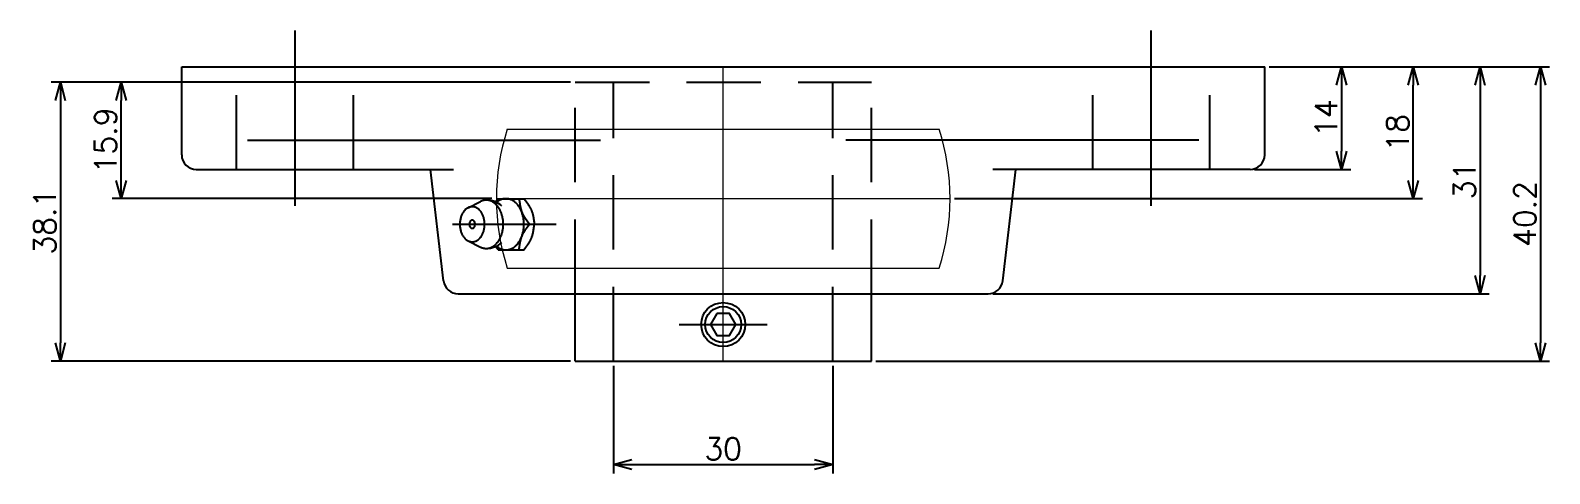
# Model space of a CAD drawing. Header units: millimetres. Extents: x 0 to 7488, y -19 to 4184.
# Drawn here: x 5725.7 to 5933.3, y 2477.3 to 2537.9 of the extents above; entities that cross this region are included whole.
import ezdxf

# ---------------------------------------------------------------- set-up
doc = ezdxf.new("R2010")
doc.units = ezdxf.units.MM
doc.header["$LTSCALE"] = 1.6
doc.header["$PDMODE"] = 99
doc.header["$PDSIZE"] = 1
doc.linetypes.add('CENTER2', pattern=[28.575, 19.05, -3.175, 3.175, -3.175])
doc.linetypes.add('HIDDEN', pattern=[9.525, 6.35, -3.175])
doc.layers.add('08_DIM', color=3, linetype='Continuous', lineweight=13)
doc.layers.add('10_DRAFT', color=8, linetype='Continuous', lineweight=0, plot=False)
doc.styles.add('KSS_TXT', font='txt.shx', dxfattribs={"bigfont": 'extfont2.shx'})
doc.dimstyles.new('KSS_DIM', dxfattribs={"dimscale": 4, "dimtxt": 3, "dimasz": 2.5, "dimexe": 1.25, "dimexo": 0.625, "dimtad": 1, "dimdsep": 46, "dimtxsty": 'KSS_TXT', "dimblk": 'OPEN30', "dimcen": 0, "dimazin": 2, "dimtfac": 0.75, "dimtmove": 0, "dimatfit": 3, "dimldrblk": 'OPEN30', "dimfxl": 1.25, "dimtolj": 1, "dimarcsym": 0})

# ---------------------------------------------------------------- blocks, each defined once
blk = doc.blocks.new('_Open30')
at = {"color": 0, "linetype": 'ByBlock', "lineweight": -2}
for p, q in [((-1, 0.268), (0, 0)), ((0, 0), (-1, -0.268)), ((0, 0), (-1, 0))]:
    blk.add_line(p, q, dxfattribs=at)
blk = doc.blocks.new('*D340')
at = {"layer": '08_DIM', "color": 0, "lineweight": -2, "transparency": 16777216}
for p, q in [((5805.33, 2492.08), (5805.33, 2477.33)), ((5835.33, 2492.08), (5835.33, 2477.33)), ((5807.83, 2478.58), (5832.83, 2478.58))]:
    blk.add_line(p, q, dxfattribs=at)
at = {"layer": 'Defpoints', "color": 0, "transparency": 16777216}
for p in [(5805.33, 2492.71), (5835.33, 2492.71), (5835.33, 2478.58)]:
    blk.add_point(p, dxfattribs=at)
at = {"layer": '08_DIM', "color": 0, "lineweight": -2, "transparency": 16777216, "xscale": 2.5, "yscale": 2.5, "zscale": 2.5, "rotation": 180}
blk.add_blockref('_Open30', (5805.33, 2478.58), dxfattribs=at)
at = {"layer": '08_DIM', "color": 0, "lineweight": -2, "transparency": 16777216, "xscale": 2.5, "yscale": 2.5, "zscale": 2.5}
blk.add_blockref('_Open30', (5835.33, 2478.58), dxfattribs=at)
at = {"layer": '08_DIM', "color": 0, "transparency": 16777216, "insert": (5820.33, 2480.71), "char_height": 3, "attachment_point": 5, "style": 'KSS_TXT'}
blk.add_mtext('\\A1;30', dxfattribs=at)
blk = doc.blocks.new('*D347')
at = {"layer": '08_DIM', "color": 0, "lineweight": -2, "transparency": 16777216}
for p, q in [((5894.96, 2532.91), (5906.09, 2532.91)), ((5904.84, 2530.41), (5904.84, 2521.41)), ((5892.96, 2518.91), (5906.09, 2518.91))]:
    blk.add_line(p, q, dxfattribs=at)
at = {"layer": 'Defpoints', "color": 0, "transparency": 16777216}
for p in [(5894.33, 2532.91), (5892.33, 2518.91), (5904.84, 2518.91)]:
    blk.add_point(p, dxfattribs=at)
at = {"layer": '08_DIM', "color": 0, "lineweight": -2, "transparency": 16777216, "xscale": 2.5, "yscale": 2.5, "zscale": 2.5}
for p, rotation in [((5904.84, 2532.91), 90), ((5904.84, 2518.91), 270)]:
    blk.add_blockref('_Open30', p, dxfattribs=dict(at, rotation=rotation))
at = {"layer": '08_DIM', "color": 0, "transparency": 16777216, "insert": (5902.72, 2525.91), "char_height": 3, "attachment_point": 5, "rotation": 90, "style": 'KSS_TXT'}
blk.add_mtext('\\A1;14', dxfattribs=at)
blk = doc.blocks.new('*D348')
at = {"layer": '08_DIM', "color": 0, "lineweight": -2, "transparency": 16777216}
for p, q in [((5894.96, 2532.91), (5925.02, 2532.91)), ((5923.77, 2530.41), (5923.77, 2504.41)), ((5857.18, 2501.91), (5925.02, 2501.91))]:
    blk.add_line(p, q, dxfattribs=at)
at = {"layer": 'Defpoints', "color": 0, "transparency": 16777216}
for p in [(5894.33, 2532.91), (5856.55, 2501.91), (5923.77, 2501.91)]:
    blk.add_point(p, dxfattribs=at)
at = {"layer": '08_DIM', "color": 0, "lineweight": -2, "transparency": 16777216, "xscale": 2.5, "yscale": 2.5, "zscale": 2.5}
for p, rotation in [((5923.77, 2532.91), 90), ((5923.77, 2501.91), 270)]:
    blk.add_blockref('_Open30', p, dxfattribs=dict(at, rotation=rotation))
at = {"layer": '08_DIM', "color": 0, "transparency": 16777216, "insert": (5921.65, 2517.41), "char_height": 3, "attachment_point": 5, "rotation": 90, "style": 'KSS_TXT'}
blk.add_mtext('\\A1;31', dxfattribs=at)
blk = doc.blocks.new('*D349')
at = {"layer": '08_DIM', "color": 0, "lineweight": -2, "transparency": 16777216}
for p, q in [((5894.96, 2532.91), (5933.27, 2532.91)), ((5932.02, 2530.41), (5932.02, 2495.21)), ((5841.21, 2492.71), (5933.27, 2492.71))]:
    blk.add_line(p, q, dxfattribs=at)
at = {"layer": 'Defpoints', "color": 0, "transparency": 16777216}
for p in [(5894.33, 2532.91), (5840.58, 2492.71), (5932.02, 2492.71)]:
    blk.add_point(p, dxfattribs=at)
at = {"layer": '08_DIM', "color": 0, "lineweight": -2, "transparency": 16777216, "xscale": 2.5, "yscale": 2.5, "zscale": 2.5}
for p, rotation in [((5932.02, 2532.91), 90), ((5932.02, 2492.71), 270)]:
    blk.add_blockref('_Open30', p, dxfattribs=dict(at, rotation=rotation))
at = {"layer": '08_DIM', "color": 0, "transparency": 16777216, "insert": (5929.9, 2512.81), "char_height": 3, "attachment_point": 5, "rotation": 90, "style": 'KSS_TXT'}
blk.add_mtext('\\A1;40.2', dxfattribs=at)
blk = doc.blocks.new('*D350')
at = {"layer": '08_DIM', "color": 0, "lineweight": -2, "transparency": 16777216}
for p, q in [((5799.46, 2530.81), (5736.82, 2530.81)), ((5738.07, 2517.41), (5738.07, 2528.31)), ((5788.71, 2514.91), (5736.82, 2514.91))]:
    blk.add_line(p, q, dxfattribs=at)
at = {"layer": 'Defpoints', "color": 0, "transparency": 16777216}
for p in [(5738.07, 2530.81), (5800.08, 2530.81), (5789.33, 2514.91)]:
    blk.add_point(p, dxfattribs=at)
at = {"layer": '08_DIM', "color": 0, "lineweight": -2, "transparency": 16777216, "xscale": 2.5, "yscale": 2.5, "zscale": 2.5}
for p, rotation in [((5738.07, 2530.81), 90), ((5738.07, 2514.91), 270)]:
    blk.add_blockref('_Open30', p, dxfattribs=dict(at, rotation=rotation))
at = {"layer": '08_DIM', "color": 0, "transparency": 16777216, "insert": (5735.94, 2522.86), "char_height": 3, "attachment_point": 5, "rotation": 90, "style": 'KSS_TXT'}
blk.add_mtext('\\A1;15.9', dxfattribs=at)
blk = doc.blocks.new('*D351')
at = {"layer": '08_DIM', "color": 0, "lineweight": -2, "transparency": 16777216}
for p, q in [((5799.46, 2530.81), (5728.5, 2530.81)), ((5729.75, 2528.31), (5729.75, 2495.21)), ((5799.46, 2492.71), (5728.5, 2492.71))]:
    blk.add_line(p, q, dxfattribs=at)
at = {"layer": 'Defpoints', "color": 0, "transparency": 16777216}
for p in [(5800.08, 2530.81), (5729.75, 2492.71), (5800.08, 2492.71)]:
    blk.add_point(p, dxfattribs=at)
at = {"layer": '08_DIM', "color": 0, "lineweight": -2, "transparency": 16777216, "xscale": 2.5, "yscale": 2.5, "zscale": 2.5}
for p, rotation in [((5729.75, 2530.81), 90), ((5729.75, 2492.71), 270)]:
    blk.add_blockref('_Open30', p, dxfattribs=dict(at, rotation=rotation))
at = {"layer": '08_DIM', "color": 0, "transparency": 16777216, "insert": (5727.62, 2511.76), "char_height": 3, "attachment_point": 5, "rotation": 90, "style": 'KSS_TXT'}
blk.add_mtext('\\A1;38.1', dxfattribs=at)
blk = doc.blocks.new('*D352')
at = {"layer": '08_DIM', "color": 0, "lineweight": -2, "transparency": 16777216}
for p, q in [((5894.96, 2532.91), (5915.88, 2532.91)), ((5914.63, 2517.41), (5914.63, 2530.41)), ((5851.96, 2514.91), (5915.88, 2514.91))]:
    blk.add_line(p, q, dxfattribs=at)
at = {"layer": 'Defpoints', "color": 0, "transparency": 16777216}
for p in [(5894.33, 2532.91), (5914.63, 2532.91), (5851.33, 2514.91)]:
    blk.add_point(p, dxfattribs=at)
at = {"layer": '08_DIM', "color": 0, "lineweight": -2, "transparency": 16777216, "xscale": 2.5, "yscale": 2.5, "zscale": 2.5}
for p, rotation in [((5914.63, 2532.91), 90), ((5914.63, 2514.91), 270)]:
    blk.add_blockref('_Open30', p, dxfattribs=dict(at, rotation=rotation))
at = {"layer": '08_DIM', "color": 0, "transparency": 16777216, "insert": (5912.51, 2523.91), "char_height": 3, "attachment_point": 5, "rotation": 90, "style": 'KSS_TXT'}
blk.add_mtext('\\A1;18', dxfattribs=at)
blk = doc.blocks.new('MUCAFL206b_1_1')
at = {"color": 0, "linetype": 'CENTER2'}
for p, q in [((-58.5, -19), (-58.5, 5)), ((58.5, -19), (58.5, 5)), ((-36.97, -21.5), (-22.83, -21.5)), ((-6, -35.2), (6, -35.2))]:
    blk.add_line(p, q, dxfattribs=at)
at = {"color": 0}
for p, q in [((-74, 0), (74, 0)), ((-74, -12), (-74, 0)), ((74, -12), (74, 0)), ((-64.99, -10), (-16.75, -10)), ((64.99, -10), (16.75, -10)), ((-72, -14), (-36.87, -14)), ((-38.21, -29.23), (-40, -14)), ((72, -14), (36.87, -14)), ((38.21, -29.23), (40, -14)), ((-34.86, -19.24), (-33.16, -18.39)), ((-30.74, -18), (-31.1, -18.46)), ((-30.74, -18), (-27.24, -18)), ((-26.46, -21.5), (-25.81, -21.5)), ((-34.86, -23.76), (-33.16, -24.61)), ((-30.74, -25), (-31.1, -24.54)), ((-30.74, -25), (-27.24, -25)), ((-36.22, -31), (36.22, -31)), ((-20.25, -40.2), (-20.25, -31)), ((20.25, -40.2), (20.25, -31)), ((-20.25, -40.2), (20.25, -40.2))]:
    blk.add_line(p, q, dxfattribs=at)
at = {"color": 0, "linetype": 'HIDDEN'}
for p, q in [((-66.5, -14), (-66.5, 0)), ((-50.5, -14), (-50.5, 0)), ((50.5, -14), (50.5, 0)), ((66.5, -14), (66.5, 0)), ((-20.25, -2.1), (20.25, -2.1)), ((-20.25, -31), (-20.25, -2.1)), ((-15, -40.2), (-15, -2.1)), ((15, -40.2), (15, -2.1)), ((20.25, -31), (20.25, -2.1))]:
    blk.add_line(p, q, dxfattribs=at)
at = {"color": 0}
blk.add_lwpolyline([(-0.87, -33.7), (-1.73, -35.2), (-0.87, -36.7), (0.87, -36.7), (1.73, -35.2), (0.87, -33.7)], close=True, dxfattribs=at)
for points in [[(-33.16, -24.61, 0), (-33.1, -24.64, 0), (-33.03, -24.67, 0), (-32.96, -24.7, 0), (-32.9, -24.72, 0), (-32.83, -24.74, 0), (-32.76, -24.76, 0), (-32.69, -24.77, 0), (-32.62, -24.78, 0), (-32.55, -24.79, 0), (-32.48, -24.8, 0), (-32.41, -24.8, 0), (-32.34, -24.8, 0), (-32.27, -24.8, 0), (-32.2, -24.79, 0), (-32.13, -24.78, 0), (-32.06, -24.77, 0), (-32, -24.75, 0), (-31.93, -24.74, 0), (-31.86, -24.72, 0), (-31.79, -24.69, 0), (-31.72, -24.66, 0), (-31.66, -24.64, 0), (-31.59, -24.6, 0), (-31.53, -24.57, 0), (-31.46, -24.53, 0), (-31.4, -24.49, 0), (-31.34, -24.45, 0), (-31.27, -24.4, 0), (-31.21, -24.35, 0), (-31.15, -24.3, 0), (-31.1, -24.25, 0), (-31.04, -24.19, 0), (-30.98, -24.14, 0), (-30.93, -24.08, 0), (-30.87, -24.01, 0), (-30.82, -23.95, 0), (-30.77, -23.88, 0), (-30.72, -23.81, 0), (-30.67, -23.74, 0), (-30.63, -23.67, 0), (-30.58, -23.59, 0), (-30.54, -23.51, 0), (-30.5, -23.44, 0), (-30.46, -23.36, 0), (-30.42, -23.27, 0), (-30.38, -23.19, 0), (-30.35, -23.1, 0), (-30.31, -23.02, 0), (-30.28, -22.93, 0), (-30.25, -22.84, 0), (-30.23, -22.75, 0), (-30.2, -22.66, 0), (-30.18, -22.56, 0), (-30.16, -22.47, 0), (-30.14, -22.38, 0), (-30.12, -22.28, 0), (-30.1, -22.18, 0), (-30.09, -22.09, 0), (-30.08, -21.99, 0), (-30.07, -21.89, 0), (-30.06, -21.8, 0), (-30.06, -21.7, 0), (-30.05, -21.6, 0), (-30.05, -21.5, 0), (-30.05, -21.4, 0), (-30.06, -21.3, 0), (-30.06, -21.2, 0), (-30.07, -21.11, 0), (-30.08, -21.01, 0), (-30.09, -20.91, 0), (-30.1, -20.82, 0), (-30.12, -20.72, 0), (-30.14, -20.62, 0), (-30.16, -20.53, 0), (-30.18, -20.44, 0), (-30.2, -20.34, 0), (-30.23, -20.25, 0), (-30.25, -20.16, 0), (-30.28, -20.07, 0), (-30.31, -19.98, 0), (-30.35, -19.9, 0), (-30.38, -19.81, 0), (-30.42, -19.73, 0), (-30.46, -19.64, 0), (-30.5, -19.56, 0), (-30.54, -19.49, 0), (-30.58, -19.41, 0), (-30.63, -19.33, 0), (-30.67, -19.26, 0), (-30.72, -19.19, 0), (-30.77, -19.12, 0), (-30.82, -19.05, 0), (-30.87, -18.99, 0), (-30.93, -18.92, 0), (-30.98, -18.86, 0), (-31.04, -18.81, 0), (-31.1, -18.75, 0), (-31.15, -18.7, 0), (-31.21, -18.65, 0), (-31.27, -18.6, 0), (-31.34, -18.55, 0), (-31.4, -18.51, 0), (-31.46, -18.47, 0), (-31.53, -18.43, 0), (-31.59, -18.4, 0), (-31.66, -18.36, 0), (-31.72, -18.34, 0), (-31.79, -18.31, 0), (-31.86, -18.28, 0), (-31.93, -18.26, 0), (-32, -18.25, 0), (-32.06, -18.23, 0), (-32.13, -18.22, 0), (-32.2, -18.21, 0), (-32.27, -18.2, 0), (-32.34, -18.2, 0), (-32.41, -18.2, 0), (-32.48, -18.2, 0), (-32.55, -18.21, 0), (-32.62, -18.22, 0), (-32.69, -18.23, 0), (-32.76, -18.24, 0), (-32.83, -18.26, 0), (-32.9, -18.28, 0), (-32.96, -18.3, 0), (-33.03, -18.33, 0), (-33.1, -18.36, 0), (-33.16, -18.39, 0)], [(-30.99, -24.49, 0), (-30.92, -24.55, 0), (-30.84, -24.6, 0), (-30.77, -24.65, 0), (-30.7, -24.7, 0), (-30.62, -24.75, 0), (-30.54, -24.79, 0), (-30.47, -24.83, 0), (-30.39, -24.86, 0), (-30.31, -24.89, 0), (-30.23, -24.92, 0), (-30.15, -24.94, 0), (-30.07, -24.96, 0), (-29.99, -24.98, 0), (-29.91, -24.99, 0), (-29.82, -25, 0), (-29.74, -25, 0), (-29.66, -25, 0), (-29.58, -25, 0), (-29.5, -24.99, 0), (-29.42, -24.98, 0), (-29.33, -24.96, 0), (-29.25, -24.94, 0), (-29.17, -24.92, 0), (-29.09, -24.89, 0), (-29.01, -24.86, 0), (-28.94, -24.83, 0), (-28.86, -24.79, 0), (-28.78, -24.75, 0), (-28.71, -24.71, 0), (-28.63, -24.66, 0), (-28.56, -24.61, 0), (-28.49, -24.55, 0), (-28.42, -24.49, 0), (-28.35, -24.43, 0), (-28.28, -24.37, 0), (-28.21, -24.3, 0), (-28.15, -24.23, 0), (-28.08, -24.15, 0), (-28.02, -24.08, 0), (-27.96, -24, 0), (-27.91, -23.91, 0), (-27.85, -23.83, 0), (-27.8, -23.74, 0), (-27.75, -23.65, 0), (-27.7, -23.56, 0), (-27.65, -23.46, 0), (-27.61, -23.37, 0), (-27.56, -23.27, 0), (-27.52, -23.17, 0), (-27.48, -23.06, 0), (-27.45, -22.96, 0), (-27.42, -22.85, 0), (-27.39, -22.75, 0), (-27.36, -22.64, 0), (-27.33, -22.53, 0), (-27.31, -22.42, 0), (-27.29, -22.3, 0), (-27.27, -22.19, 0), (-27.26, -22.08, 0), (-27.25, -21.96, 0), (-27.24, -21.85, 0), (-27.23, -21.73, 0), (-27.23, -21.62, 0), (-27.22, -21.5, 0), (-27.23, -21.38, 0), (-27.23, -21.27, 0), (-27.24, -21.15, 0), (-27.25, -21.04, 0), (-27.26, -20.92, 0), (-27.27, -20.81, 0), (-27.29, -20.7, 0), (-27.31, -20.58, 0), (-27.33, -20.47, 0), (-27.36, -20.36, 0), (-27.39, -20.25, 0), (-27.42, -20.15, 0), (-27.45, -20.04, 0), (-27.48, -19.94, 0), (-27.52, -19.83, 0), (-27.56, -19.73, 0), (-27.61, -19.63, 0), (-27.65, -19.54, 0), (-27.7, -19.44, 0), (-27.75, -19.35, 0), (-27.8, -19.26, 0), (-27.85, -19.17, 0), (-27.91, -19.09, 0), (-27.96, -19, 0), (-28.02, -18.92, 0), (-28.08, -18.85, 0), (-28.15, -18.77, 0), (-28.21, -18.7, 0), (-28.28, -18.63, 0), (-28.35, -18.57, 0), (-28.42, -18.51, 0), (-28.49, -18.45, 0), (-28.56, -18.39, 0), (-28.63, -18.34, 0), (-28.71, -18.29, 0), (-28.78, -18.25, 0), (-28.86, -18.21, 0), (-28.94, -18.17, 0), (-29.01, -18.14, 0), (-29.09, -18.11, 0), (-29.17, -18.08, 0), (-29.25, -18.06, 0), (-29.33, -18.04, 0), (-29.42, -18.02, 0), (-29.5, -18.01, 0), (-29.58, -18, 0), (-29.66, -18, 0), (-29.74, -18, 0), (-29.82, -18, 0), (-29.91, -18.01, 0), (-29.99, -18.02, 0), (-30.07, -18.04, 0), (-30.15, -18.06, 0), (-30.23, -18.08, 0), (-30.31, -18.11, 0), (-30.39, -18.14, 0), (-30.47, -18.17, 0), (-30.54, -18.21, 0), (-30.62, -18.25, 0), (-30.7, -18.3, 0), (-30.77, -18.35, 0), (-30.84, -18.4, 0), (-30.92, -18.45, 0), (-30.99, -18.51, 0)], [(-27.89, -18, 0), (-27.88, -18.02, 0), (-27.88, -18.05, 0), (-27.88, -18.07, 0), (-27.88, -18.1, 0), (-27.87, -18.12, 0), (-27.87, -18.15, 0), (-27.87, -18.17, 0), (-27.86, -18.2, 0), (-27.86, -18.22, 0), (-27.86, -18.25, 0), (-27.86, -18.27, 0), (-27.85, -18.29, 0), (-27.85, -18.32, 0), (-27.85, -18.34, 0), (-27.84, -18.37, 0), (-27.84, -18.39, 0), (-27.84, -18.42, 0), (-27.83, -18.44, 0), (-27.83, -18.47, 0), (-27.83, -18.49, 0), (-27.82, -18.51, 0), (-27.82, -18.54, 0), (-27.82, -18.56, 0), (-27.81, -18.59, 0), (-27.81, -18.61, 0), (-27.81, -18.64, 0), (-27.8, -18.66, 0), (-27.8, -18.68, 0), (-27.8, -18.71, 0), (-27.79, -18.73, 0), (-27.79, -18.76, 0), (-27.79, -18.78, 0), (-27.78, -18.8, 0), (-27.78, -18.83, 0), (-27.77, -18.85, 0), (-27.77, -18.88, 0), (-27.77, -18.9, 0), (-27.76, -18.92, 0), (-27.76, -18.95, 0), (-27.75, -18.97, 0), (-27.75, -19, 0), (-27.74, -19.02, 0), (-27.74, -19.04, 0), (-27.73, -19.07, 0), (-27.73, -19.09, 0), (-27.72, -19.12, 0), (-27.72, -19.14, 0), (-27.71, -19.16, 0), (-27.71, -19.19, 0), (-27.7, -19.21, 0), (-27.7, -19.23, 0), (-27.69, -19.26, 0), (-27.69, -19.28, 0), (-27.68, -19.3, 0), (-27.68, -19.33, 0), (-27.67, -19.35, 0), (-27.67, -19.37, 0), (-27.66, -19.4, 0), (-27.65, -19.42, 0), (-27.65, -19.44, 0), (-27.64, -19.47, 0), (-27.63, -19.49, 0), (-27.63, -19.51, 0), (-27.62, -19.53, 0), (-27.61, -19.56, 0), (-27.61, -19.58, 0), (-27.6, -19.6, 0), (-27.59, -19.63, 0), (-27.58, -19.65, 0), (-27.58, -19.67, 0), (-27.57, -19.69, 0), (-27.56, -19.72, 0), (-27.55, -19.74, 0), (-27.55, -19.76, 0), (-27.54, -19.78, 0), (-27.53, -19.81, 0), (-27.52, -19.83, 0), (-27.51, -19.85, 0), (-27.5, -19.87, 0), (-27.49, -19.89, 0), (-27.48, -19.92, 0), (-27.48, -19.94, 0), (-27.47, -19.96, 0), (-27.46, -19.98, 0), (-27.45, -20, 0), (-27.44, -20.02, 0), (-27.43, -20.05, 0), (-27.42, -20.07, 0), (-27.41, -20.09, 0), (-27.4, -20.11, 0), (-27.39, -20.13, 0), (-27.37, -20.15, 0), (-27.36, -20.17, 0), (-27.35, -20.2, 0), (-27.34, -20.22, 0), (-27.33, -20.24, 0), (-27.32, -20.26, 0), (-27.31, -20.28, 0), (-27.3, -20.3, 0), (-27.28, -20.32, 0), (-27.27, -20.34, 0), (-27.26, -20.36, 0), (-27.25, -20.38, 0), (-27.24, -20.41, 0), (-27.22, -20.43, 0), (-27.21, -20.45, 0), (-27.2, -20.47, 0), (-27.19, -20.49, 0), (-27.17, -20.51, 0), (-27.16, -20.53, 0), (-27.15, -20.55, 0), (-27.14, -20.57, 0), (-27.12, -20.59, 0), (-27.11, -20.61, 0), (-27.1, -20.63, 0), (-27.08, -20.65, 0), (-27.07, -20.67, 0), (-27.06, -20.69, 0), (-27.04, -20.71, 0), (-27.03, -20.73, 0), (-27.02, -20.75, 0), (-27, -20.77, 0), (-26.99, -20.79, 0), (-26.97, -20.81, 0), (-26.96, -20.83, 0), (-26.95, -20.85, 0), (-26.93, -20.87, 0), (-26.92, -20.89, 0), (-26.9, -20.91, 0), (-26.89, -20.93, 0), (-26.87, -20.95, 0), (-26.86, -20.97, 0), (-26.85, -20.99, 0), (-26.83, -21.01, 0), (-26.82, -21.03, 0), (-26.8, -21.05, 0), (-26.79, -21.07, 0), (-26.77, -21.09, 0), (-26.76, -21.11, 0), (-26.74, -21.13, 0), (-26.73, -21.15, 0), (-26.71, -21.17, 0), (-26.7, -21.19, 0), (-26.68, -21.21, 0), (-26.67, -21.23, 0), (-26.65, -21.25, 0), (-26.64, -21.27, 0), (-26.62, -21.29, 0), (-26.61, -21.3, 0), (-26.59, -21.32, 0), (-26.58, -21.34, 0), (-26.56, -21.36, 0), (-26.55, -21.38, 0), (-26.53, -21.4, 0), (-26.52, -21.42, 0), (-26.5, -21.44, 0), (-26.49, -21.46, 0), (-26.47, -21.48, 0), (-26.46, -21.5, 0)], [(-27.24, -18, 0), (-27.22, -18.02, 0), (-27.21, -18.04, 0), (-27.19, -18.06, 0), (-27.18, -18.08, 0), (-27.16, -18.1, 0), (-27.15, -18.12, 0), (-27.13, -18.14, 0), (-27.12, -18.16, 0), (-27.1, -18.18, 0), (-27.09, -18.2, 0), (-27.07, -18.21, 0), (-27.06, -18.23, 0), (-27.04, -18.25, 0), (-27.03, -18.27, 0), (-27.01, -18.29, 0), (-27, -18.31, 0), (-26.98, -18.33, 0), (-26.97, -18.35, 0), (-26.95, -18.37, 0), (-26.94, -18.39, 0), (-26.92, -18.41, 0), (-26.91, -18.43, 0), (-26.89, -18.45, 0), (-26.88, -18.47, 0), (-26.86, -18.49, 0), (-26.85, -18.51, 0), (-26.84, -18.53, 0), (-26.82, -18.55, 0), (-26.81, -18.57, 0), (-26.79, -18.59, 0), (-26.78, -18.61, 0), (-26.76, -18.63, 0), (-26.75, -18.65, 0), (-26.74, -18.67, 0), (-26.72, -18.69, 0), (-26.71, -18.71, 0), (-26.69, -18.73, 0), (-26.68, -18.75, 0), (-26.67, -18.77, 0), (-26.65, -18.79, 0), (-26.64, -18.81, 0), (-26.63, -18.83, 0), (-26.61, -18.85, 0), (-26.6, -18.87, 0), (-26.59, -18.89, 0), (-26.57, -18.91, 0), (-26.56, -18.93, 0), (-26.55, -18.95, 0), (-26.53, -18.97, 0), (-26.52, -18.99, 0), (-26.51, -19.01, 0), (-26.5, -19.03, 0), (-26.48, -19.05, 0), (-26.47, -19.07, 0), (-26.46, -19.09, 0), (-26.45, -19.12, 0), (-26.44, -19.14, 0), (-26.42, -19.16, 0), (-26.41, -19.18, 0), (-26.4, -19.2, 0), (-26.39, -19.22, 0), (-26.38, -19.24, 0), (-26.37, -19.26, 0), (-26.35, -19.28, 0), (-26.34, -19.3, 0), (-26.33, -19.33, 0), (-26.32, -19.35, 0), (-26.31, -19.37, 0), (-26.3, -19.39, 0), (-26.29, -19.41, 0), (-26.28, -19.43, 0), (-26.27, -19.45, 0), (-26.26, -19.48, 0), (-26.25, -19.5, 0), (-26.24, -19.52, 0), (-26.23, -19.54, 0), (-26.22, -19.56, 0), (-26.21, -19.58, 0), (-26.2, -19.61, 0), (-26.19, -19.63, 0), (-26.18, -19.65, 0), (-26.18, -19.67, 0), (-26.17, -19.69, 0), (-26.16, -19.72, 0), (-26.15, -19.74, 0), (-26.14, -19.76, 0), (-26.13, -19.78, 0), (-26.13, -19.81, 0), (-26.12, -19.83, 0), (-26.11, -19.85, 0), (-26.1, -19.87, 0), (-26.1, -19.9, 0), (-26.09, -19.92, 0), (-26.08, -19.94, 0), (-26.08, -19.97, 0), (-26.07, -19.99, 0), (-26.06, -20.01, 0), (-26.06, -20.03, 0), (-26.05, -20.06, 0), (-26.04, -20.08, 0), (-26.04, -20.1, 0), (-26.03, -20.13, 0), (-26.03, -20.15, 0), (-26.02, -20.17, 0), (-26.01, -20.2, 0), (-26.01, -20.22, 0), (-26, -20.24, 0), (-26, -20.27, 0), (-25.99, -20.29, 0), (-25.99, -20.31, 0), (-25.98, -20.34, 0), (-25.98, -20.36, 0), (-25.97, -20.38, 0), (-25.97, -20.41, 0), (-25.96, -20.43, 0), (-25.96, -20.46, 0), (-25.95, -20.48, 0), (-25.95, -20.5, 0), (-25.94, -20.53, 0), (-25.94, -20.55, 0), (-25.93, -20.58, 0), (-25.93, -20.6, 0), (-25.93, -20.62, 0), (-25.92, -20.65, 0), (-25.92, -20.67, 0), (-25.91, -20.7, 0), (-25.91, -20.72, 0), (-25.91, -20.74, 0), (-25.9, -20.77, 0), (-25.9, -20.79, 0), (-25.9, -20.82, 0), (-25.89, -20.84, 0), (-25.89, -20.86, 0), (-25.89, -20.89, 0), (-25.88, -20.91, 0), (-25.88, -20.94, 0), (-25.88, -20.96, 0), (-25.87, -20.99, 0), (-25.87, -21.01, 0), (-25.87, -21.03, 0), (-25.86, -21.06, 0), (-25.86, -21.08, 0), (-25.86, -21.11, 0), (-25.85, -21.13, 0), (-25.85, -21.16, 0), (-25.85, -21.18, 0), (-25.84, -21.21, 0), (-25.84, -21.23, 0), (-25.84, -21.25, 0), (-25.84, -21.28, 0), (-25.83, -21.3, 0), (-25.83, -21.33, 0), (-25.83, -21.35, 0), (-25.82, -21.38, 0), (-25.82, -21.4, 0), (-25.82, -21.43, 0), (-25.82, -21.45, 0), (-25.81, -21.48, 0), (-25.81, -21.5, 0)], [(-34.29, -23.9, 0), (-34.21, -23.9, 0), (-34.13, -23.89, 0), (-34.05, -23.87, 0), (-33.96, -23.85, 0), (-33.88, -23.83, 0), (-33.8, -23.8, 0), (-33.72, -23.76, 0), (-33.65, -23.72, 0), (-33.57, -23.67, 0), (-33.49, -23.62, 0), (-33.42, -23.56, 0), (-33.35, -23.5, 0), (-33.28, -23.43, 0), (-33.22, -23.36, 0), (-33.16, -23.28, 0), (-33.09, -23.2, 0), (-33.04, -23.11, 0), (-32.98, -23.02, 0), (-32.93, -22.93, 0), (-32.88, -22.83, 0), (-32.84, -22.73, 0), (-32.8, -22.63, 0), (-32.76, -22.53, 0), (-32.73, -22.42, 0), (-32.7, -22.31, 0), (-32.67, -22.2, 0), (-32.65, -22.08, 0), (-32.63, -21.97, 0), (-32.62, -21.85, 0), (-32.61, -21.74, 0), (-32.6, -21.62, 0), (-32.6, -21.5, 0), (-32.6, -21.38, 0), (-32.61, -21.26, 0), (-32.62, -21.15, 0), (-32.63, -21.03, 0), (-32.65, -20.92, 0), (-32.67, -20.8, 0), (-32.7, -20.69, 0), (-32.73, -20.58, 0), (-32.76, -20.47, 0), (-32.8, -20.37, 0), (-32.84, -20.27, 0), (-32.88, -20.17, 0), (-32.93, -20.07, 0), (-32.98, -19.98, 0), (-33.04, -19.89, 0), (-33.09, -19.8, 0), (-33.16, -19.72, 0), (-33.22, -19.64, 0), (-33.28, -19.57, 0), (-33.35, -19.5, 0), (-33.42, -19.44, 0), (-33.49, -19.38, 0), (-33.57, -19.33, 0), (-33.65, -19.28, 0), (-33.72, -19.24, 0), (-33.8, -19.2, 0), (-33.88, -19.17, 0), (-33.96, -19.15, 0), (-34.05, -19.13, 0), (-34.13, -19.11, 0), (-34.21, -19.1, 0), (-34.29, -19.1, 0), (-34.38, -19.1, 0), (-34.46, -19.11, 0), (-34.54, -19.13, 0), (-34.63, -19.15, 0), (-34.71, -19.17, 0), (-34.79, -19.2, 0), (-34.87, -19.24, 0), (-34.94, -19.28, 0), (-35.02, -19.33, 0), (-35.09, -19.38, 0), (-35.17, -19.44, 0), (-35.24, -19.5, 0), (-35.31, -19.57, 0), (-35.37, -19.64, 0), (-35.43, -19.72, 0), (-35.49, -19.8, 0), (-35.55, -19.89, 0), (-35.61, -19.98, 0), (-35.66, -20.07, 0), (-35.71, -20.17, 0), (-35.75, -20.27, 0), (-35.79, -20.37, 0), (-35.83, -20.47, 0), (-35.86, -20.58, 0), (-35.89, -20.69, 0), (-35.92, -20.8, 0), (-35.94, -20.92, 0), (-35.96, -21.03, 0), (-35.97, -21.15, 0), (-35.98, -21.26, 0), (-35.99, -21.38, 0), (-35.99, -21.5, 0), (-35.99, -21.62, 0), (-35.98, -21.74, 0), (-35.97, -21.85, 0), (-35.96, -21.97, 0), (-35.94, -22.08, 0), (-35.92, -22.2, 0), (-35.89, -22.31, 0), (-35.86, -22.42, 0), (-35.83, -22.53, 0), (-35.79, -22.63, 0), (-35.75, -22.73, 0), (-35.71, -22.83, 0), (-35.66, -22.93, 0), (-35.61, -23.02, 0), (-35.55, -23.11, 0), (-35.49, -23.2, 0), (-35.43, -23.28, 0), (-35.37, -23.36, 0), (-35.31, -23.43, 0), (-35.24, -23.5, 0), (-35.17, -23.56, 0), (-35.09, -23.62, 0), (-35.02, -23.67, 0), (-34.94, -23.72, 0), (-34.87, -23.76, 0), (-34.79, -23.8, 0), (-34.71, -23.83, 0), (-34.63, -23.85, 0), (-34.54, -23.87, 0), (-34.46, -23.89, 0), (-34.38, -23.9, 0), (-34.29, -23.9, 0)], [(-34.29, -22.05, 0), (-34.28, -22.05, 0), (-34.26, -22.05, 0), (-34.24, -22.05, 0), (-34.22, -22.04, 0), (-34.2, -22.04, 0), (-34.18, -22.03, 0), (-34.16, -22.02, 0), (-34.14, -22.01, 0), (-34.13, -22, 0), (-34.11, -21.99, 0), (-34.09, -21.98, 0), (-34.08, -21.96, 0), (-34.06, -21.95, 0), (-34.05, -21.93, 0), (-34.03, -21.91, 0), (-34.02, -21.89, 0), (-34, -21.87, 0), (-33.99, -21.85, 0), (-33.98, -21.83, 0), (-33.97, -21.81, 0), (-33.96, -21.79, 0), (-33.95, -21.76, 0), (-33.94, -21.74, 0), (-33.93, -21.71, 0), (-33.93, -21.69, 0), (-33.92, -21.66, 0), (-33.91, -21.63, 0), (-33.91, -21.61, 0), (-33.91, -21.58, 0), (-33.9, -21.55, 0), (-33.9, -21.53, 0), (-33.9, -21.5, 0), (-33.9, -21.47, 0), (-33.9, -21.45, 0), (-33.91, -21.42, 0), (-33.91, -21.39, 0), (-33.91, -21.37, 0), (-33.92, -21.34, 0), (-33.93, -21.31, 0), (-33.93, -21.29, 0), (-33.94, -21.26, 0), (-33.95, -21.24, 0), (-33.96, -21.21, 0), (-33.97, -21.19, 0), (-33.98, -21.17, 0), (-33.99, -21.15, 0), (-34, -21.13, 0), (-34.02, -21.11, 0), (-34.03, -21.09, 0), (-34.05, -21.07, 0), (-34.06, -21.05, 0), (-34.08, -21.04, 0), (-34.09, -21.02, 0), (-34.11, -21.01, 0), (-34.13, -21, 0), (-34.14, -20.99, 0), (-34.16, -20.98, 0), (-34.18, -20.97, 0), (-34.2, -20.96, 0), (-34.22, -20.96, 0), (-34.24, -20.95, 0), (-34.26, -20.95, 0), (-34.28, -20.95, 0), (-34.29, -20.95, 0), (-34.31, -20.95, 0), (-34.33, -20.95, 0), (-34.35, -20.95, 0), (-34.37, -20.96, 0), (-34.39, -20.96, 0), (-34.41, -20.97, 0), (-34.43, -20.98, 0), (-34.44, -20.99, 0), (-34.46, -21, 0), (-34.48, -21.01, 0), (-34.5, -21.02, 0), (-34.51, -21.04, 0), (-34.53, -21.05, 0), (-34.54, -21.07, 0), (-34.56, -21.09, 0), (-34.57, -21.11, 0), (-34.59, -21.13, 0), (-34.6, -21.15, 0), (-34.61, -21.17, 0), (-34.62, -21.19, 0), (-34.63, -21.21, 0), (-34.64, -21.24, 0), (-34.65, -21.26, 0), (-34.66, -21.29, 0), (-34.66, -21.31, 0), (-34.67, -21.34, 0), (-34.68, -21.37, 0), (-34.68, -21.39, 0), (-34.68, -21.42, 0), (-34.68, -21.45, 0), (-34.69, -21.47, 0), (-34.69, -21.5, 0), (-34.69, -21.53, 0), (-34.68, -21.55, 0), (-34.68, -21.58, 0), (-34.68, -21.61, 0), (-34.68, -21.63, 0), (-34.67, -21.66, 0), (-34.66, -21.69, 0), (-34.66, -21.71, 0), (-34.65, -21.74, 0), (-34.64, -21.76, 0), (-34.63, -21.79, 0), (-34.62, -21.81, 0), (-34.61, -21.83, 0), (-34.6, -21.85, 0), (-34.59, -21.87, 0), (-34.57, -21.89, 0), (-34.56, -21.91, 0), (-34.54, -21.93, 0), (-34.53, -21.95, 0), (-34.51, -21.96, 0), (-34.5, -21.98, 0), (-34.48, -21.99, 0), (-34.46, -22, 0), (-34.44, -22.01, 0), (-34.43, -22.02, 0), (-34.41, -22.03, 0), (-34.39, -22.04, 0), (-34.37, -22.04, 0), (-34.35, -22.05, 0), (-34.33, -22.05, 0), (-34.31, -22.05, 0), (-34.29, -22.05, 0)], [(-27.89, -25, 0), (-27.88, -24.98, 0), (-27.88, -24.95, 0), (-27.88, -24.93, 0), (-27.88, -24.9, 0), (-27.87, -24.88, 0), (-27.87, -24.85, 0), (-27.87, -24.83, 0), (-27.86, -24.8, 0), (-27.86, -24.78, 0), (-27.86, -24.75, 0), (-27.86, -24.73, 0), (-27.85, -24.71, 0), (-27.85, -24.68, 0), (-27.85, -24.66, 0), (-27.84, -24.63, 0), (-27.84, -24.61, 0), (-27.84, -24.58, 0), (-27.83, -24.56, 0), (-27.83, -24.53, 0), (-27.83, -24.51, 0), (-27.82, -24.49, 0), (-27.82, -24.46, 0), (-27.82, -24.44, 0), (-27.81, -24.41, 0), (-27.81, -24.39, 0), (-27.81, -24.36, 0), (-27.8, -24.34, 0), (-27.8, -24.32, 0), (-27.8, -24.29, 0), (-27.79, -24.27, 0), (-27.79, -24.24, 0), (-27.79, -24.22, 0), (-27.78, -24.2, 0), (-27.78, -24.17, 0), (-27.77, -24.15, 0), (-27.77, -24.12, 0), (-27.77, -24.1, 0), (-27.76, -24.08, 0), (-27.76, -24.05, 0), (-27.75, -24.03, 0), (-27.75, -24, 0), (-27.74, -23.98, 0), (-27.74, -23.96, 0), (-27.73, -23.93, 0), (-27.73, -23.91, 0), (-27.72, -23.88, 0), (-27.72, -23.86, 0), (-27.71, -23.84, 0), (-27.71, -23.81, 0), (-27.7, -23.79, 0), (-27.7, -23.77, 0), (-27.69, -23.74, 0), (-27.69, -23.72, 0), (-27.68, -23.7, 0), (-27.68, -23.67, 0), (-27.67, -23.65, 0), (-27.67, -23.63, 0), (-27.66, -23.6, 0), (-27.65, -23.58, 0), (-27.65, -23.56, 0), (-27.64, -23.53, 0), (-27.63, -23.51, 0), (-27.63, -23.49, 0), (-27.62, -23.47, 0), (-27.61, -23.44, 0), (-27.61, -23.42, 0), (-27.6, -23.4, 0), (-27.59, -23.37, 0), (-27.58, -23.35, 0), (-27.58, -23.33, 0), (-27.57, -23.31, 0), (-27.56, -23.28, 0), (-27.55, -23.26, 0), (-27.55, -23.24, 0), (-27.54, -23.22, 0), (-27.53, -23.19, 0), (-27.52, -23.17, 0), (-27.51, -23.15, 0), (-27.5, -23.13, 0), (-27.49, -23.11, 0), (-27.48, -23.08, 0), (-27.48, -23.06, 0), (-27.47, -23.04, 0), (-27.46, -23.02, 0), (-27.45, -23, 0), (-27.44, -22.98, 0), (-27.43, -22.95, 0), (-27.42, -22.93, 0), (-27.41, -22.91, 0), (-27.4, -22.89, 0), (-27.39, -22.87, 0), (-27.37, -22.85, 0), (-27.36, -22.83, 0), (-27.35, -22.8, 0), (-27.34, -22.78, 0), (-27.33, -22.76, 0), (-27.32, -22.74, 0), (-27.31, -22.72, 0), (-27.3, -22.7, 0), (-27.28, -22.68, 0), (-27.27, -22.66, 0), (-27.26, -22.64, 0), (-27.25, -22.62, 0), (-27.24, -22.59, 0), (-27.22, -22.57, 0), (-27.21, -22.55, 0), (-27.2, -22.53, 0), (-27.19, -22.51, 0), (-27.17, -22.49, 0), (-27.16, -22.47, 0), (-27.15, -22.45, 0), (-27.14, -22.43, 0), (-27.12, -22.41, 0), (-27.11, -22.39, 0), (-27.1, -22.37, 0), (-27.08, -22.35, 0), (-27.07, -22.33, 0), (-27.06, -22.31, 0), (-27.04, -22.29, 0), (-27.03, -22.27, 0), (-27.02, -22.25, 0), (-27, -22.23, 0), (-26.99, -22.21, 0), (-26.97, -22.19, 0), (-26.96, -22.17, 0), (-26.95, -22.15, 0), (-26.93, -22.13, 0), (-26.92, -22.11, 0), (-26.9, -22.09, 0), (-26.89, -22.07, 0), (-26.87, -22.05, 0), (-26.86, -22.03, 0), (-26.85, -22.01, 0), (-26.83, -21.99, 0), (-26.82, -21.97, 0), (-26.8, -21.95, 0), (-26.79, -21.93, 0), (-26.77, -21.91, 0), (-26.76, -21.89, 0), (-26.74, -21.87, 0), (-26.73, -21.85, 0), (-26.71, -21.83, 0), (-26.7, -21.81, 0), (-26.68, -21.79, 0), (-26.67, -21.77, 0), (-26.65, -21.75, 0), (-26.64, -21.73, 0), (-26.62, -21.71, 0), (-26.61, -21.7, 0), (-26.59, -21.68, 0), (-26.58, -21.66, 0), (-26.56, -21.64, 0), (-26.55, -21.62, 0), (-26.53, -21.6, 0), (-26.52, -21.58, 0), (-26.5, -21.56, 0), (-26.49, -21.54, 0), (-26.47, -21.52, 0), (-26.46, -21.5, 0)], [(-27.24, -25, 0), (-27.22, -24.98, 0), (-27.21, -24.96, 0), (-27.19, -24.94, 0), (-27.18, -24.92, 0), (-27.16, -24.9, 0), (-27.15, -24.88, 0), (-27.13, -24.86, 0), (-27.12, -24.84, 0), (-27.1, -24.82, 0), (-27.09, -24.8, 0), (-27.07, -24.79, 0), (-27.06, -24.77, 0), (-27.04, -24.75, 0), (-27.03, -24.73, 0), (-27.01, -24.71, 0), (-27, -24.69, 0), (-26.98, -24.67, 0), (-26.97, -24.65, 0), (-26.95, -24.63, 0), (-26.94, -24.61, 0), (-26.92, -24.59, 0), (-26.91, -24.57, 0), (-26.89, -24.55, 0), (-26.88, -24.53, 0), (-26.86, -24.51, 0), (-26.85, -24.49, 0), (-26.84, -24.47, 0), (-26.82, -24.45, 0), (-26.81, -24.43, 0), (-26.79, -24.41, 0), (-26.78, -24.39, 0), (-26.76, -24.37, 0), (-26.75, -24.35, 0), (-26.74, -24.33, 0), (-26.72, -24.31, 0), (-26.71, -24.29, 0), (-26.69, -24.27, 0), (-26.68, -24.25, 0), (-26.67, -24.23, 0), (-26.65, -24.21, 0), (-26.64, -24.19, 0), (-26.63, -24.17, 0), (-26.61, -24.15, 0), (-26.6, -24.13, 0), (-26.59, -24.11, 0), (-26.57, -24.09, 0), (-26.56, -24.07, 0), (-26.55, -24.05, 0), (-26.53, -24.03, 0), (-26.52, -24.01, 0), (-26.51, -23.99, 0), (-26.5, -23.97, 0), (-26.48, -23.95, 0), (-26.47, -23.93, 0), (-26.46, -23.91, 0), (-26.45, -23.88, 0), (-26.44, -23.86, 0), (-26.42, -23.84, 0), (-26.41, -23.82, 0), (-26.4, -23.8, 0), (-26.39, -23.78, 0), (-26.38, -23.76, 0), (-26.37, -23.74, 0), (-26.35, -23.72, 0), (-26.34, -23.7, 0), (-26.33, -23.67, 0), (-26.32, -23.65, 0), (-26.31, -23.63, 0), (-26.3, -23.61, 0), (-26.29, -23.59, 0), (-26.28, -23.57, 0), (-26.27, -23.55, 0), (-26.26, -23.52, 0), (-26.25, -23.5, 0), (-26.24, -23.48, 0), (-26.23, -23.46, 0), (-26.22, -23.44, 0), (-26.21, -23.42, 0), (-26.2, -23.39, 0), (-26.19, -23.37, 0), (-26.18, -23.35, 0), (-26.18, -23.33, 0), (-26.17, -23.31, 0), (-26.16, -23.28, 0), (-26.15, -23.26, 0), (-26.14, -23.24, 0), (-26.13, -23.22, 0), (-26.13, -23.19, 0), (-26.12, -23.17, 0), (-26.11, -23.15, 0), (-26.1, -23.13, 0), (-26.1, -23.1, 0), (-26.09, -23.08, 0), (-26.08, -23.06, 0), (-26.08, -23.03, 0), (-26.07, -23.01, 0), (-26.06, -22.99, 0), (-26.06, -22.97, 0), (-26.05, -22.94, 0), (-26.04, -22.92, 0), (-26.04, -22.9, 0), (-26.03, -22.87, 0), (-26.03, -22.85, 0), (-26.02, -22.83, 0), (-26.01, -22.8, 0), (-26.01, -22.78, 0), (-26, -22.76, 0), (-26, -22.73, 0), (-25.99, -22.71, 0), (-25.99, -22.69, 0), (-25.98, -22.66, 0), (-25.98, -22.64, 0), (-25.97, -22.62, 0), (-25.97, -22.59, 0), (-25.96, -22.57, 0), (-25.96, -22.54, 0), (-25.95, -22.52, 0), (-25.95, -22.5, 0), (-25.94, -22.47, 0), (-25.94, -22.45, 0), (-25.93, -22.42, 0), (-25.93, -22.4, 0), (-25.93, -22.38, 0), (-25.92, -22.35, 0), (-25.92, -22.33, 0), (-25.91, -22.3, 0), (-25.91, -22.28, 0), (-25.91, -22.26, 0), (-25.9, -22.23, 0), (-25.9, -22.21, 0), (-25.9, -22.18, 0), (-25.89, -22.16, 0), (-25.89, -22.14, 0), (-25.89, -22.11, 0), (-25.88, -22.09, 0), (-25.88, -22.06, 0), (-25.88, -22.04, 0), (-25.87, -22.01, 0), (-25.87, -21.99, 0), (-25.87, -21.97, 0), (-25.86, -21.94, 0), (-25.86, -21.92, 0), (-25.86, -21.89, 0), (-25.85, -21.87, 0), (-25.85, -21.84, 0), (-25.85, -21.82, 0), (-25.84, -21.79, 0), (-25.84, -21.77, 0), (-25.84, -21.75, 0), (-25.84, -21.72, 0), (-25.83, -21.7, 0), (-25.83, -21.67, 0), (-25.83, -21.65, 0), (-25.82, -21.62, 0), (-25.82, -21.6, 0), (-25.82, -21.57, 0), (-25.82, -21.55, 0), (-25.81, -21.52, 0), (-25.81, -21.5, 0)]]:
    blk.add_polyline3d(points, dxfattribs=at)
for radius in [3, 2.45]:
    blk.add_circle((0, -35.2), radius, dxfattribs=at)
for centre, radius, start, end in [((-72, -12), 2, 180, 270), ((72, -12), 2, 270, 0), ((-32.39, -21.5), 3.3, 49.2525, 90), ((-32.39, -21.5), 3.3, 270, 310.7475), ((-36.22, -29), 2, 186.7098, 270), ((36.22, -29), 2, 270, 353.2902)]:
    blk.add_arc(centre, radius, start, end, dxfattribs=at)
at = {"layer": '10_DRAFT'}
for p, q in [((0, -40.2), (0, 0)), ((-29.51, -8.5), (29.51, -8.5)), ((31, -18), (-31, -18)), ((-29.51, -27.5), (29.51, -27.5))]:
    blk.add_line(p, q, dxfattribs=at)
for start, end in [(162.1545, 197.8455), (342.1545, 17.8455)]:
    blk.add_arc((0, -18), 31, start, end, dxfattribs=at)

msp = doc.modelspace()

# ---------------------------------------------------------------- block references
at = {"color": 4}
msp.add_blockref('MUCAFL206b_1_1', (5820.333, 2532.908), dxfattribs=at)

# ---------------------------------------------------------------- dimensions: what is measured, and where the dimension line sits
at = {"layer": '08_DIM'}
for base, p1, p2, picture, middle in [((5932.022, 2492.708), (5894.333, 2532.908), (5840.583, 2492.708), '*D349', (5929.897, 2512.808)), ((5914.631, 2532.908), (5851.333, 2514.908), (5894.333, 2532.908), '*D352', (5912.506, 2523.908)), ((5923.772, 2501.908), (5894.333, 2532.908), (5856.554, 2501.908), '*D348', (5921.647, 2517.408)), ((5904.843, 2518.908), (5894.333, 2532.908), (5892.333, 2518.908), '*D347', (5902.718, 2525.908)), ((5729.749, 2492.708), (5800.083, 2530.808), (5800.083, 2492.708), '*D351', (5727.624, 2511.758)), ((5738.068, 2530.808), (5789.333, 2514.908), (5800.083, 2530.808), '*D350', (5735.943, 2522.858))]:
    dim = msp.add_linear_dim(base=base, p1=p1, p2=p2, angle=90, dimstyle='KSS_DIM', override={"dimscale": 1}, dxfattribs=at)
    dim.commit()
    dim.dimension.update_dxf_attribs({"geometry": picture, "text_midpoint": middle})
dim = msp.add_linear_dim(base=(5835.333, 2478.581), p1=(5805.333, 2492.708), p2=(5835.333, 2492.708), dimstyle='KSS_DIM', override={"dimscale": 1}, dxfattribs=at)
dim.commit()
dim.dimension.update_dxf_attribs({"geometry": '*D340', "text_midpoint": (5820.333, 2480.706)})

doc.saveas('drawing.dxf')
